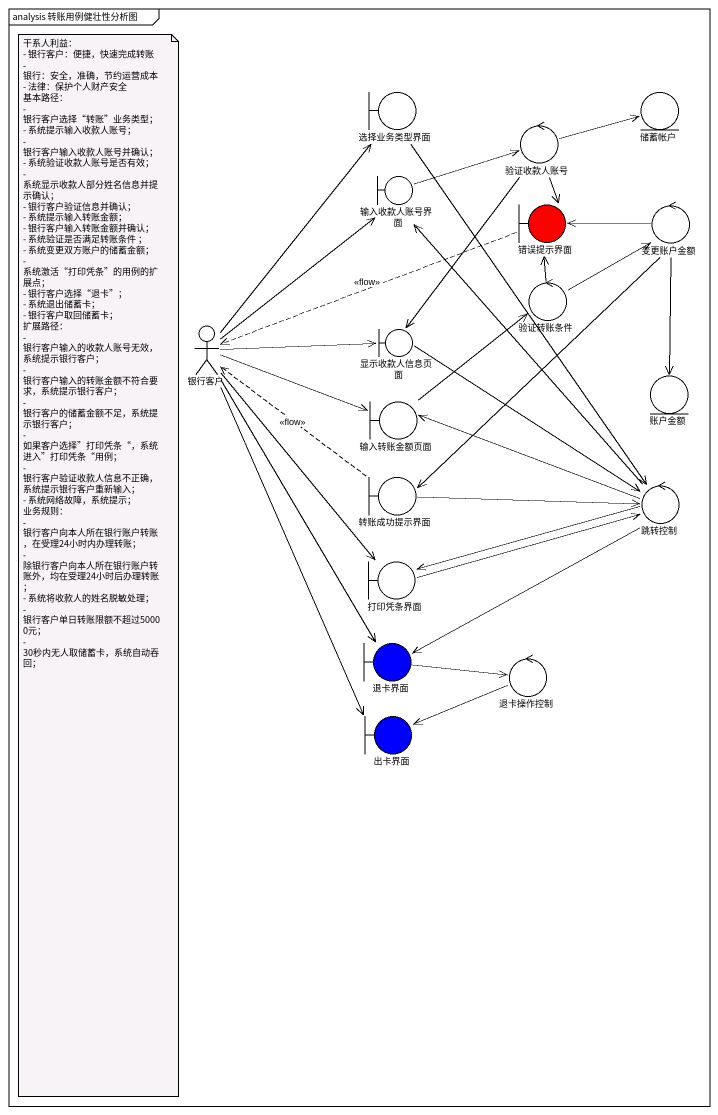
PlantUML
@startuml
mainframe analysis 转账用例健壮性分析图
boundary 选择业务类型界面
entity 储蓄帐户
control 验证收款人账号
boundary 输入收款人账号界面
boundary 错误提示界面 #FF0000
control 变更账户金额
control 验证转账条件
actor 银行客户
boundary 显示收款人信息页面
boundary 输入转账金额页面
entity 账户金额
boundary 转账成功提示界面
control 跳转控制
boundary 打印凭条界面
boundary 退卡界面 #0000FF
control 退卡操作控制
boundary 出卡界面 #0000FF
选择业务类型界面 --> 跳转控制
验证收款人账号 -right-> 储蓄帐户
验证收款人账号 --> 错误提示界面
验证收款人账号 --> 显示收款人信息页面
输入收款人账号界面 -right-> 验证收款人账号
错误提示界面 .left.> 银行客户 : <<flow>>
变更账户金额 -left-> 错误提示界面
变更账户金额 --> 账户金额
变更账户金额 --> 转账成功提示界面
验证转账条件 -up-> 错误提示界面
验证转账条件 -up-> 变更账户金额
银行客户 -up-> 选择业务类型界面
银行客户 -up-> 输入收款人账号界面
银行客户 -right-> 显示收款人信息页面
银行客户 -right-> 输入转账金额页面
银行客户 --> 打印凭条界面
银行客户 --> 退卡界面
银行客户 --> 出卡界面
显示收款人信息页面 -right-> 跳转控制
输入转账金额页面 -up-> 验证转账条件
转账成功提示界面 .up.> 银行客户 : <<flow>>
转账成功提示界面 -right-> 跳转控制
跳转控制 -up-> 输入收款人账号界面
跳转控制 -left-> 输入转账金额页面
跳转控制 -left-> 打印凭条界面
跳转控制 -left-> 退卡界面
打印凭条界面 -right-> 跳转控制
退卡界面 -right-> 退卡操作控制
退卡操作控制 -left-> 出卡界面
note as N1
  干系人利益：
  - 银行客户：便捷，快速完成转账
  - 银行：安全，准确，节约运营成本
  - 法律：保护个人财产安全
  基本路径：
  - 银行客户选择“转账”业务类型；
  - 系统提示输入收款人账号；
  - 银行客户输入收款人账号并确认；
  - 系统验证收款人账号是否有效；
  - 系统显示收款人部分姓名信息并提示确认；
  - 银行客户验证信息并确认；
  - 系统提示输入转账金额；
  - 银行客户输入转账金额并确认；
  - 系统验证是否满足转账条件 ；
  - 系统变更双方账户的储蓄金额；
  - 系统激活“打印凭条”的用例的扩展点；
  - 银行客户选择“退卡”；
  - 系统退出储蓄卡；
  - 银行客户取回储蓄卡；
  扩展路径：
  - 银行客户输入的收款人账号无效，系统提示银行客户；
  - 银行客户输入的转账金额不符合要求，系统提示银行客户；
  - 银行客户的储蓄金额不足，系统提示银行客户；
  - 如果客户选择”打印凭条“，系统进入”打印凭条“用例；
  - 银行客户验证收款人信息不正确，系统提示银行客户重新输入；
  - 系统网络故障，系统提示；
  业务规则：
  - 银行客户向本人所在银行账户转账，在受理24小时内办理转账；
  - 除银行客户向本人所在银行账户转账外，均在受理24小时后办理转账；
  - 系统将收款人的姓名脱敏处理；
  - 银行客户单日转账限额不超过50000元；
  - 30秒内无人取储蓄卡，系统自动吞回；
end note
@enduml
